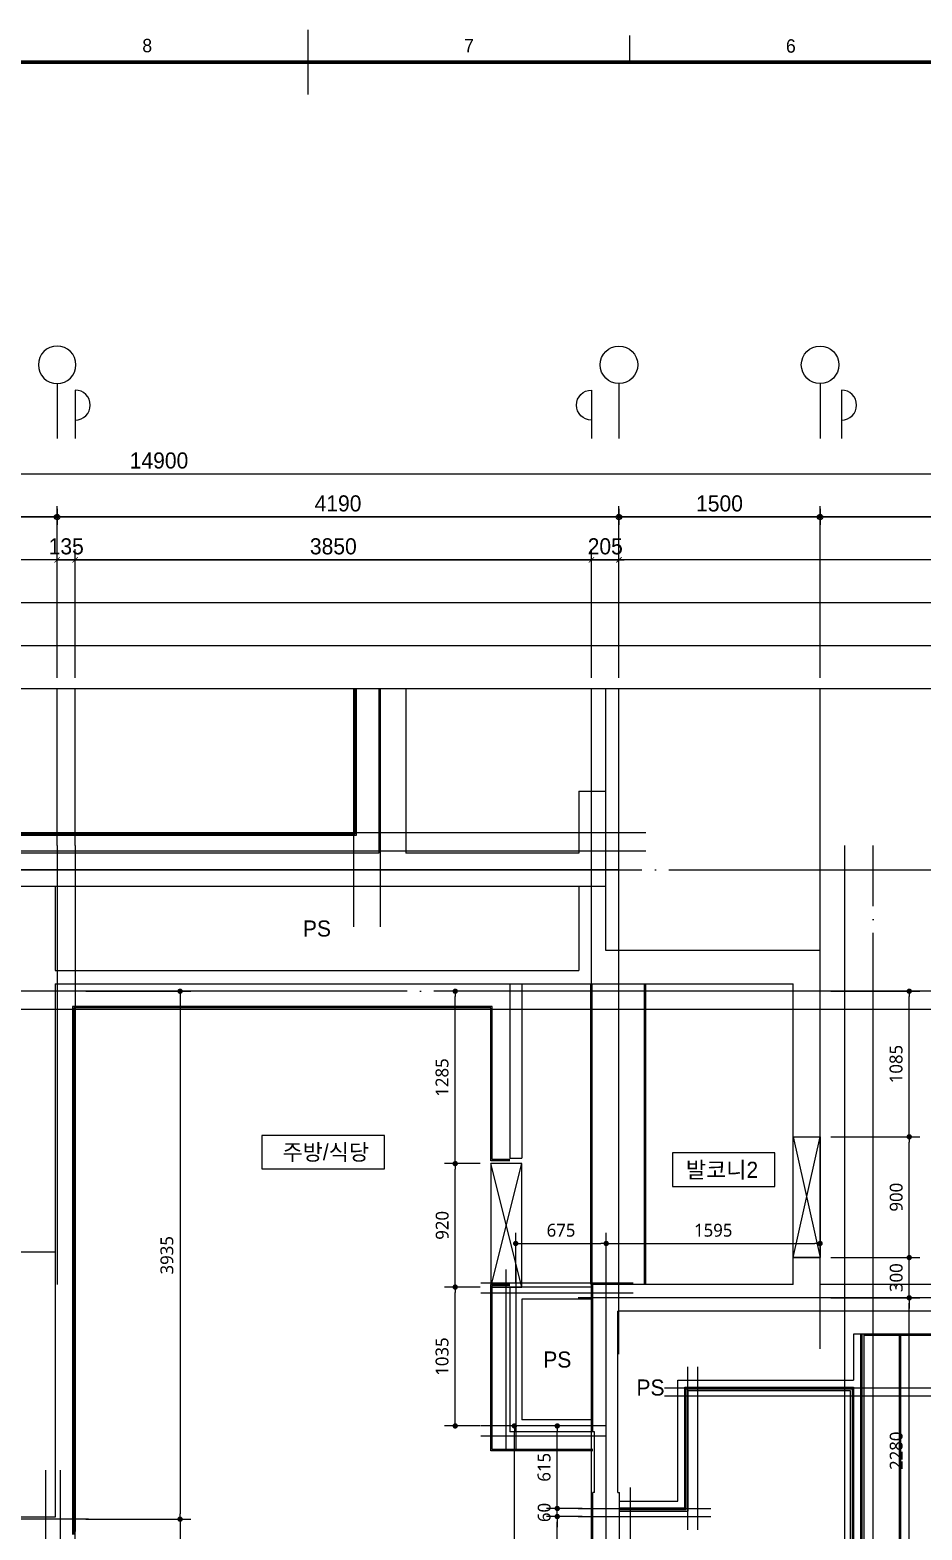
# Model space of a CAD drawing. Header units: millimetres. Extents: x 0 to 92204, y -190080 to 23760.
# Drawn here: x 64920 to 71572, y -59140 to -47960 of the extents above; entities that cross this region are included whole.
import ezdxf
from ezdxf.enums import TextEntityAlignment as Align
from ezdxf.xclip import XClip

# ---------------------------------------------------------------- set-up
doc = ezdxf.new("R2010")
doc.units = ezdxf.units.MM
doc.header["$LTSCALE"] = 100
doc.header["$XCLIPFRAME"] = 0
for name, pattern in [('AUDIT_D_220706163347-0', [0]), ('CEN', [62, 60, -1, 0, -1]), ('HIDDEN', [9.525, 6.35, -3.175])]:
    doc.linetypes.add(name, pattern=pattern)
doc.layers.get('defpoints').update_dxf_attribs({"color": 139})
for name, color, linetype in [('A-치수', 7, 'AUDIT_D_220706163347-0'), ('AA-BORD-FORM', 7, 'Continuous'), ('AA-BORD-TEXT', 3, 'Continuous'), ('AA-XXXX-DIMS', 7, 'Continuous'), ('CEN_CON', 1, 'CEN'), ('CEN_WALL', 12, 'CEN'), ('CONC', 2, 'Continuous'), ('DIM', 7, 'AUDIT_D_220706163347-0'), ('ELE3_CON', 7, 'Continuous'), ('MC', 135, 'Continuous'), ('ROM', 7, 'AUDIT_D_220706163347-0'), ('WAL', 3, 'Continuous'), ('WAL_DRY', 7, 'Continuous'), ('실명', 3, 'AUDIT_D_220706163347-0'), ('실명박스', 7, 'AUDIT_D_220706163347-0'), ('창호-open', 4, 'Continuous'), ('확장', 8, 'HIDDEN')]:
    doc.layers.add(name, color=color, linetype=linetype)
doc.layers.add('AA-XXXX-MC', color=153, linetype='AUDIT_D_220706163347-0', plot=False)
doc.styles.add('HAUD01', font='Dotum.ttf')
doc.styles.add('맑은 고딕', font='malgun.ttf')
doc.styles.add('맑은고딕', font='malgun.ttf', dxfattribs={"width": 0.9})
doc.dimstyles.new('DIM_40', dxfattribs={"dimscale": 40, "dimtxt": 3, "dimasz": 1, "dimexe": 2, "dimexo": 2, "dimgap": 1, "dimtad": 1, "dimdec": 0, "dimzin": 0, "dimdsep": 46, "dimtxsty": '맑은고딕', "dimblk1": 'DIMDOT', "dimblk2": 'DIMDOT', "dimsah": 1, "dimcen": 0.09, "dimdle": 2, "dimclrd": 7, "dimclre": 7, "dimclrt": 3, "dimadec": 0, "dimazin": 0, "dimtfac": 1, "dimtdec": 0, "dimtix": 1, "dimtmove": 2, "dimatfit": 3, "dimldrblk": 'DIMDOT', "dimfxl": 2, "dimtolj": 1, "dimtzin": 0, "dimarcsym": 0})
doc.dimstyles.new('MCDIM_40', dxfattribs={"dimscale": 40, "dimtxt": 3, "dimasz": 1, "dimexe": 2, "dimexo": 2, "dimgap": 1, "dimtad": 1, "dimdec": 0, "dimzin": 0, "dimdsep": 46, "dimtxsty": '맑은고딕', "dimblk1": 'ARCHTICK', "dimblk2": 'ARCHTICK', "dimsah": 1, "dimcen": 0.09, "dimdle": 2, "dimclrd": 7, "dimclre": 7, "dimclrt": 3, "dimadec": 0, "dimazin": 0, "dimtfac": 1, "dimtdec": 0, "dimtix": 1, "dimtmove": 2, "dimatfit": 3, "dimldrblk": 'ARCHTICK', "dimfxl": 1, "dimtolj": 1, "dimtzin": 0, "dimarcsym": 0})
doc.dimstyles.new('NDIM40-in', dxfattribs={"dimscale": 40, "dimtxt": 2.4, "dimasz": 1, "dimexe": 2, "dimexo": 2, "dimgap": 1.2, "dimtad": 1, "dimdec": 0, "dimrnd": 0.25, "dimzin": 0, "dimdsep": 46, "dimtxsty": '맑은 고딕', "dimblk": 'DOT', "dimcen": 5, "dimclrd": 256, "dimclre": 256, "dimclrt": 3, "dimadec": 0, "dimazin": 0, "dimtfac": 1, "dimtdec": 0, "dimtix": 1, "dimtmove": 2, "dimatfit": 1, "dimldrblk": 'DIMDOT', "dimfxl": 0, "dimtolj": 1, "dimtzin": 0, "dimarcsym": 0})

# ---------------------------------------------------------------- blocks, each defined once
blk = doc.blocks.new('U-84A(확장)1')
at = {"layer": 'CEN_CON'}
for p, q in [((14630, -300), (14630, 10635)), ((12685, 1680), (15195, 1680)), ((0, 0), (15195, 0))]:
    blk.add_line(p, q, dxfattribs=at)
at = {"layer": 'CONC'}
for p, q in [((14895, 0), (14895, 9745)), ((14645, 1690), (14645, 9545)), ((12720, 1690), (14645, 1690)), ((12720, 1490), (14645, 1490)), ((14645, 200), (14645, 1490)), ((14185, 200), (14645, 200)), ((14185, 200), (14185, 0)), ((14185, 0), (14895, 0))]:
    blk.add_line(p, q, dxfattribs=at)
at = {"layer": 'ELE3_CON'}
blk.add_line((13155, 0), (14185, 0), dxfattribs=at)
at = {"layer": 'MC'}
for p, q in [((14495, -300), (14495, 10635)), ((10575, 1880), (15195, 1880))]:
    blk.add_line(p, q, dxfattribs=at)
at = {"layer": 'WAL_DRY'}
for p, q in [((14505, 1870), (14505, 9365)), ((14515, 1860), (14515, 9375)), ((12705, 1870), (14505, 1870)), ((12705, 1860), (14515, 1860))]:
    blk.add_line(p, q, dxfattribs=at)
blk = doc.blocks.new('U-84B(확장)')
at = {"layer": 'CEN_CON'}
for p, q in [((6690, 12030), (6690, 8760)), ((12380, 8280), (12380, 12030)), ((10880, 11850), (6325, 11850)), ((15500, 10945), (6325, 10945)), ((10785, -300), (10785, 8870)), ((15500, 8660), (10575, 8660)), ((6715, 5125), (6715, 7375)), ((6925, 7010), (1605, 7010))]:
    blk.add_line(p, q, dxfattribs=at)
at = {"layer": 'CEN_WALL'}
for p, q in [((10880, 8240), (10880, 12030)), ((12775, 5380), (12775, 12030)), ((10110, 8870), (10110, 7530)), ((10985, 8695), (9850, 8695)), ((10985, 8695), (9935, 8695)), ((11390, 8145), (11390, 6930)), ((11220, 7990), (15500, 7990)), ((10785, 7705), (9850, 7705)), ((10575, 7090), (11565, 7090))]:
    blk.add_line(p, q, dxfattribs=at)
at = {"layer": 'CONC'}
for p, q in [((6675, 11725), (6675, 11100)), ((10580, 11725), (10580, 11100)), ((10780, 11725), (10780, 11250)), ((10780, 11250), (12380, 11250)), ((12380, 9860), (12380, 11250)), ((6675, 11100), (10580, 11100)), ((6675, 11000), (6675, 7025)), ((6675, 11000), (10555, 11000)), ((10555, 11000), (12180, 11000)), ((12180, 9860), (12180, 11000)), ((12180, 9860), (12380, 9860)), ((12180, 8760), (12180, 8960)), ((12180, 8960), (12380, 8960)), ((12380, 8760), (12380, 8960)), ((12180, 8760), (10685, 8760)), ((10685, 7660), (10685, 8760)), ((14900, 8760), (12380, 8760)), ((14700, 8560), (10872, 8560)), ((10872, 7210), (10872, 8560)), ((10698, 7660), (10685, 7660)), ((10698, 7210), (10698, 7660)), ((10685, 5690), (10685, 7210)), ((10698, 7210), (10685, 7210)), ((10872, 7210), (10885, 7210)), ((10885, 5490), (10885, 7210)), ((6675, 7025), (3975, 7025))]:
    blk.add_line(p, q, dxfattribs=at)
at = {"layer": 'ELE3_CON'}
blk.add_line((12380, 9860), (12380, 8960), dxfattribs=at)
at = {"layer": 'MC'}
for p, q in [((6825, 12030), (6825, 6919)), ((10675, 5380), (10675, 12030)), ((12565, 5380), (12565, 12030)), ((15500, 10810), (6325, 10810)), ((10035, 8870), (10035, 7530)), ((10985, 8770), (9850, 8770)), ((10985, 8770), (9935, 8770)), ((11465, 8145), (11465, 6930)), ((11220, 7930), (15500, 7930)), ((10785, 7630), (9850, 7630)), ((6605, 5125), (6605, 7375)), ((6825, 5125), (6825, 7375)), ((10965, 5380), (10965, 7245)), ((10575, 7030), (11565, 7030))]:
    blk.add_line(p, q, dxfattribs=at)
at = {"layer": 'WAL'}
for p, q in [((10065, 11000), (10065, 9700)), ((10155, 11000), (10155, 9700)), ((10065, 9700), (10155, 9700)), ((10685, 8740), (10065, 8740)), ((10065, 8740), (10065, 7660)), ((10685, 8650), (10155, 8650)), ((10155, 8650), (10155, 7750)), ((10685, 7750), (10155, 7750)), ((10685, 7660), (10065, 7660))]:
    blk.add_line(p, q, dxfattribs=at)
at = {"layer": 'WAL_DRY'}
for p, q in [((9935, 10830), (6805, 10830)), ((6805, 10830), (6805, 6895)), ((6815, 10820), (6815, 6895)), ((9925, 10820), (6815, 10820)), ((9925, 9680), (9925, 10820)), ((9935, 9690), (9935, 10830)), ((10065, 9680), (9925, 9680)), ((10065, 9690), (9935, 9690)), ((9925, 7520), (9925, 8760)), ((10065, 8760), (9925, 8760)), ((9935, 7530), (9935, 8750)), ((10065, 8750), (9935, 8750)), ((12630, 8390), (12630, 8045)), ((12705, 8390), (12630, 8390)), ((12680, 8390), (12680, 6380)), ((12692, 8390), (12692, 6380)), ((12705, 8390), (12705, 6380)), ((14530, 8390), (12705, 8390)), ((14520, 8380), (12705, 8380)), ((11320, 7145), (11320, 8045)), ((11320, 8045), (12630, 8045)), ((11370, 7095), (11370, 7995)), ((11370, 7995), (12630, 7995)), ((11382, 7082), (11382, 7982)), ((11382, 7982), (12618, 7982)), ((11395, 7070), (11395, 7970)), ((11395, 7970), (12605, 7970)), ((12605, 7970), (12605, 6380)), ((12618, 7982), (12618, 6380)), ((12630, 7995), (12630, 6380)), ((10685, 7520), (9925, 7520)), ((10685, 7530), (9935, 7530)), ((10885, 7145), (11320, 7145)), ((10885, 7095), (11370, 7095)), ((10885, 7082), (11382, 7082)), ((10885, 7070), (11395, 7070))]:
    blk.add_line(p, q, dxfattribs=at)
at = {"layer": '확장', "ltscale": 0.5, "const_width": 20, "flags": 128}
for points in [[(10675, 11000), (10675, 8760)], [(11075, 11000), (11075, 8760)], [(12975, 8380), (12975, 5880), (13595, 5880), (13595, 1870)]]:
    blk.add_lwpolyline(points, dxfattribs=at)
blk = doc.blocks.new('CO-103-MF', base_point=(174628, -37224))
at = {"layer": 'CEN_CON'}
blk.add_line((187378, -35499), (180588, -35499), dxfattribs=at)
blk = doc.blocks.new('중심')
at = {"layer": 'DIM'}
blk.add_line((-350, 0), (0, 0), dxfattribs=at)
blk.add_circle((-470, 0), 120, dxfattribs=at)
blk = doc.blocks.new('_ArchTick')
at = {"color": 0, "linetype": 'ByBlock', "const_width": 0.15}
blk.add_lwpolyline([(-0.5, -0.5), (0.5, 0.5)], dxfattribs=at)
blk = doc.blocks.new('*D2746')
at = {"layer": 'defpoints', "color": 0, "transparency": 16777216}
for p in [(15103, -75669), (14968, -76629), (15103, -76629)]:
    blk.add_point(p, dxfattribs=at)
at = {"layer": 'DIM', "color": 7, "lineweight": -2, "transparency": 16777216}
for p, q in [((14968, -75669), (14928, -75669)), ((14968, -76549), (14968, -75589)), ((14968, -75669), (15103, -75669)), ((15103, -76549), (15103, -75589)), ((15103, -75669), (15143, -75669))]:
    blk.add_line(p, q, dxfattribs=at)
at = {"layer": 'DIM', "color": 7, "lineweight": -2, "transparency": 16777216, "xscale": 40, "yscale": 40, "zscale": 40}
blk.add_blockref('_ArchTick', (14968, -75669), dxfattribs=at)
at = {"layer": 'DIM', "color": 7, "lineweight": -2, "transparency": 16777216, "xscale": 40, "yscale": 40, "zscale": 40, "rotation": 180}
blk.add_blockref('_ArchTick', (15103, -75669), dxfattribs=at)
at = {"layer": 'DIM', "color": 3, "transparency": 16777216, "insert": (15036, -75569), "char_height": 120, "attachment_point": 5, "style": 'HAUD01'}
blk.add_mtext('\\A1;135', dxfattribs=at)
blk = doc.blocks.new('*D2747')
at = {"layer": 'defpoints', "color": 0, "transparency": 16777216}
for p in [(18953, -75669), (15103, -76629), (18953, -76629)]:
    blk.add_point(p, dxfattribs=at)
at = {"layer": 'DIM', "color": 7, "lineweight": -2, "transparency": 16777216}
for p, q in [((15023, -75669), (19033, -75669)), ((15103, -76549), (15103, -75589)), ((18953, -76549), (18953, -75589))]:
    blk.add_line(p, q, dxfattribs=at)
at = {"layer": 'DIM', "color": 7, "lineweight": -2, "transparency": 16777216, "xscale": 40, "yscale": 40, "zscale": 40, "rotation": 180}
blk.add_blockref('_ArchTick', (15103, -75669), dxfattribs=at)
at = {"layer": 'DIM', "color": 7, "lineweight": -2, "transparency": 16777216, "xscale": 40, "yscale": 40, "zscale": 40}
blk.add_blockref('_ArchTick', (18953, -75669), dxfattribs=at)
at = {"layer": 'DIM', "color": 3, "transparency": 16777216, "insert": (17028, -75569), "char_height": 120, "attachment_point": 5, "style": 'HAUD01'}
blk.add_mtext('\\A1;3850', dxfattribs=at)
blk = doc.blocks.new('*D2748')
at = {"layer": 'defpoints', "color": 0, "transparency": 16777216}
for p in [(19158, -75669), (18953, -76629), (19158, -76629)]:
    blk.add_point(p, dxfattribs=at)
at = {"layer": 'DIM', "color": 7, "lineweight": -2, "transparency": 16777216}
for p, q in [((18953, -75669), (18913, -75669)), ((18953, -76549), (18953, -75589)), ((18953, -75669), (19158, -75669)), ((19158, -76549), (19158, -75589)), ((19158, -75669), (19198, -75669))]:
    blk.add_line(p, q, dxfattribs=at)
at = {"layer": 'DIM', "color": 7, "lineweight": -2, "transparency": 16777216, "xscale": 40, "yscale": 40, "zscale": 40}
blk.add_blockref('_ArchTick', (18953, -75669), dxfattribs=at)
at = {"layer": 'DIM', "color": 7, "lineweight": -2, "transparency": 16777216, "xscale": 40, "yscale": 40, "zscale": 40, "rotation": 180}
blk.add_blockref('_ArchTick', (19158, -75669), dxfattribs=at)
at = {"layer": 'DIM', "color": 3, "transparency": 16777216, "insert": (19056, -75569), "char_height": 120, "attachment_point": 5, "style": 'HAUD01'}
blk.add_mtext('\\A1;205', dxfattribs=at)
blk = doc.blocks.new('DIMDOT')
at = {"layer": 'AA-XXXX-DIMS'}
for p, q in [((-1.5, 0), (1.5, 0)), ((0, -1.5), (0, 1.5))]:
    blk.add_line(p, q, dxfattribs=at)
for radius in [0.5, 0.25]:
    blk.add_circle((0, 0), radius, dxfattribs=at)
blk = doc.blocks.new('*D2858')
at = {"layer": 'defpoints', "color": 0, "transparency": 16777216}
for p in [(23178, -75029), (8278, -76629), (23178, -76629)]:
    blk.add_point(p, dxfattribs=at)
at = {"layer": 'DIM', "color": 7, "lineweight": -2, "transparency": 16777216}
for p, q in [((8278, -76549), (8278, -74949)), ((23178, -76549), (23178, -74949)), ((8318, -75029), (23138, -75029))]:
    blk.add_line(p, q, dxfattribs=at)
at = {"layer": 'DIM', "color": 7, "lineweight": -2, "transparency": 16777216, "xscale": 40, "yscale": 40, "zscale": 40, "rotation": 180}
blk.add_blockref('DIMDOT', (8278, -75029), dxfattribs=at)
at = {"layer": 'DIM', "color": 7, "lineweight": -2, "transparency": 16777216, "xscale": 40, "yscale": 40, "zscale": 40}
blk.add_blockref('DIMDOT', (23178, -75029), dxfattribs=at)
at = {"layer": 'DIM', "color": 3, "transparency": 16777216, "insert": (15728, -74929), "char_height": 120, "attachment_point": 5, "style": 'HAUD01'}
blk.add_mtext('\\A1;14900', dxfattribs=at)
blk = doc.blocks.new('*D2862')
at = {"layer": 'defpoints', "color": 0, "transparency": 16777216}
for p in [(14968, -75349), (12973, -76629), (14968, -76629)]:
    blk.add_point(p, dxfattribs=at)
at = {"layer": 'DIM', "color": 7, "lineweight": -2, "transparency": 16777216}
for p, q in [((12973, -76549), (12973, -75269)), ((13013, -75349), (14928, -75349)), ((14968, -76549), (14968, -75269))]:
    blk.add_line(p, q, dxfattribs=at)
at = {"layer": 'DIM', "color": 7, "lineweight": -2, "transparency": 16777216, "xscale": 40, "yscale": 40, "zscale": 40, "rotation": 180}
blk.add_blockref('DIMDOT', (12973, -75349), dxfattribs=at)
at = {"layer": 'DIM', "color": 7, "lineweight": -2, "transparency": 16777216, "xscale": 40, "yscale": 40, "zscale": 40}
blk.add_blockref('DIMDOT', (14968, -75349), dxfattribs=at)
at = {"layer": 'DIM', "color": 3, "transparency": 16777216, "insert": (13971, -75249), "char_height": 120, "attachment_point": 5, "style": 'HAUD01'}
blk.add_mtext('\\A1;1995', dxfattribs=at)
blk = doc.blocks.new('*D2863')
at = {"layer": 'defpoints', "color": 0, "transparency": 16777216}
for p in [(19158, -75349), (14968, -76629), (19158, -76629)]:
    blk.add_point(p, dxfattribs=at)
at = {"layer": 'DIM', "color": 7, "lineweight": -2, "transparency": 16777216}
for p, q in [((14968, -76549), (14968, -75269)), ((15008, -75349), (19118, -75349)), ((19158, -76549), (19158, -75269))]:
    blk.add_line(p, q, dxfattribs=at)
at = {"layer": 'DIM', "color": 7, "lineweight": -2, "transparency": 16777216, "xscale": 40, "yscale": 40, "zscale": 40, "rotation": 180}
blk.add_blockref('DIMDOT', (14968, -75349), dxfattribs=at)
at = {"layer": 'DIM', "color": 7, "lineweight": -2, "transparency": 16777216, "xscale": 40, "yscale": 40, "zscale": 40}
blk.add_blockref('DIMDOT', (19158, -75349), dxfattribs=at)
at = {"layer": 'DIM', "color": 3, "transparency": 16777216, "insert": (17063, -75249), "char_height": 120, "attachment_point": 5, "style": 'HAUD01'}
blk.add_mtext('\\A1;4190', dxfattribs=at)
blk = doc.blocks.new('*D2864')
at = {"layer": 'defpoints', "color": 0, "transparency": 16777216}
for p in [(20658, -75349), (19158, -76629), (20658, -76629)]:
    blk.add_point(p, dxfattribs=at)
at = {"layer": 'DIM', "color": 7, "lineweight": -2, "transparency": 16777216}
for p, q in [((19158, -76549), (19158, -75269)), ((19198, -75349), (20618, -75349)), ((20658, -76549), (20658, -75269))]:
    blk.add_line(p, q, dxfattribs=at)
at = {"layer": 'DIM', "color": 7, "lineweight": -2, "transparency": 16777216, "xscale": 40, "yscale": 40, "zscale": 40, "rotation": 180}
blk.add_blockref('DIMDOT', (19158, -75349), dxfattribs=at)
at = {"layer": 'DIM', "color": 7, "lineweight": -2, "transparency": 16777216, "xscale": 40, "yscale": 40, "zscale": 40}
blk.add_blockref('DIMDOT', (20658, -75349), dxfattribs=at)
at = {"layer": 'DIM', "color": 3, "transparency": 16777216, "insert": (19908, -75249), "char_height": 120, "attachment_point": 5, "style": 'HAUD01'}
blk.add_mtext('\\A1;1500', dxfattribs=at)
blk = doc.blocks.new('*D2865')
at = {"layer": 'defpoints', "color": 0, "transparency": 16777216}
for p in [(23178, -75349), (20658, -76629), (23178, -76629)]:
    blk.add_point(p, dxfattribs=at)
at = {"layer": 'DIM', "color": 7, "lineweight": -2, "transparency": 16777216}
for p, q in [((20658, -76549), (20658, -75269)), ((20698, -75349), (23138, -75349)), ((23178, -76549), (23178, -75269))]:
    blk.add_line(p, q, dxfattribs=at)
at = {"layer": 'DIM', "color": 7, "lineweight": -2, "transparency": 16777216, "xscale": 40, "yscale": 40, "zscale": 40, "rotation": 180}
blk.add_blockref('DIMDOT', (20658, -75349), dxfattribs=at)
at = {"layer": 'DIM', "color": 7, "lineweight": -2, "transparency": 16777216, "xscale": 40, "yscale": 40, "zscale": 40}
blk.add_blockref('DIMDOT', (23178, -75349), dxfattribs=at)
at = {"layer": 'DIM', "color": 3, "transparency": 16777216, "insert": (21918, -75249), "char_height": 120, "attachment_point": 5, "style": 'HAUD01'}
blk.add_mtext('\\A1;2520', dxfattribs=at)
blk = doc.blocks.new('XR-FORM 청주월명')
at = {"layer": 'AA-BORD-FORM', "color": 2}
for p, q in [((421, 571), (421, 583)), ((481, 577), (481, 582))]:
    blk.add_line(p, q, dxfattribs=at)
at = {"layer": 'AA-BORD-FORM', "color": 2, "const_width": 0.682}
blk.add_lwpolyline([(21, 17), (21, 577), (821, 577), (821, 17)], close=True, dxfattribs=at)
at = {"layer": 'AA-BORD-TEXT', "color": 7, "style": 'HAUD01'}
for s, p in [('8', (391, 580.1)), ('7', (451, 580.1)), ('6', (511, 580.02))]:
    blk.add_text(s, height=2.5, dxfattribs=at).set_placement(p, align=Align.MIDDLE_CENTER)
blk = doc.blocks.new('_Dot')
at = {"color": 0, "linetype": 'ByBlock', "lineweight": -2}
blk.add_line((-0.5, 0), (-1, 0), dxfattribs=at)
at = {"color": 0, "linetype": 'ByBlock', "const_width": 0.5}
blk.add_lwpolyline([(-0.25, 0, 1), (0.25, 0, 1)], format="xyb", close=True, dxfattribs=at)
blk = doc.blocks.new('*D752')
at = {"layer": 'defpoints', "color": 0, "transparency": 16777216}
for p in [(65257, -55124), (65257, -59059), (66039, -59059)]:
    blk.add_point(p, dxfattribs=at)
at = {"layer": 'DIM', "lineweight": -2, "transparency": 16777216}
for p, q in [((65337, -55124), (66119, -55124)), ((66039, -55164), (66039, -59019)), ((65337, -59059), (66119, -59059))]:
    blk.add_line(p, q, dxfattribs=at)
at = {"layer": 'DIM', "lineweight": -2, "transparency": 16777216, "xscale": 40, "yscale": 40, "zscale": 40}
for p, rotation in [((66039, -55124), 90), ((66039, -59059), 270)]:
    blk.add_blockref('_Dot', p, dxfattribs=dict(at, rotation=rotation))
at = {"layer": 'DIM', "color": 3, "transparency": 16777216, "insert": (65941, -57092), "char_height": 96, "attachment_point": 5, "rotation": 90, "style": '맑은 고딕'}
blk.add_mtext('\\A1;3935', dxfattribs=at)
blk = doc.blocks.new('*D753')
at = {"layer": 'defpoints', "color": 0, "transparency": 16777216}
for p in [(65257, -59059), (65257, -60784), (66039, -60784)]:
    blk.add_point(p, dxfattribs=at)
at = {"layer": 'DIM', "lineweight": -2, "transparency": 16777216}
for p, q in [((65337, -59059), (66119, -59059)), ((66039, -59099), (66039, -60744)), ((65337, -60784), (66119, -60784))]:
    blk.add_line(p, q, dxfattribs=at)
at = {"layer": 'DIM', "lineweight": -2, "transparency": 16777216, "xscale": 40, "yscale": 40, "zscale": 40}
for p, rotation in [((66039, -59059), 90), ((66039, -60784), 270)]:
    blk.add_blockref('_Dot', p, dxfattribs=dict(at, rotation=rotation))
at = {"layer": 'DIM', "color": 3, "transparency": 16777216, "insert": (65941, -59922), "char_height": 96, "attachment_point": 5, "rotation": 90, "style": '맑은 고딕'}
blk.add_mtext('\\A1;1725', dxfattribs=at)
blk = doc.blocks.new('*D761')
at = {"layer": 'defpoints', "color": 0, "transparency": 16777216}
for p in [(68532, -58364), (69117, -58364), (69117, -60579)]:
    blk.add_point(p, dxfattribs=at)
at = {"layer": 'DIM', "lineweight": -2, "transparency": 16777216}
for p, q in [((69037, -58364), (68452, -58364)), ((68532, -60539), (68532, -58404)), ((69037, -60579), (68452, -60579))]:
    blk.add_line(p, q, dxfattribs=at)
at = {"layer": 'DIM', "lineweight": -2, "transparency": 16777216, "xscale": 40, "yscale": 40, "zscale": 40}
for p, rotation in [((68532, -58364), 90), ((68532, -60579), 270)]:
    blk.add_blockref('_Dot', p, dxfattribs=dict(at, rotation=rotation))
at = {"layer": 'DIM', "color": 3, "transparency": 16777216, "insert": (68434, -59472), "char_height": 96, "attachment_point": 5, "rotation": 90, "style": '맑은 고딕'}
blk.add_mtext('\\A1;2215', dxfattribs=at)
blk = doc.blocks.new('*D768')
at = {"layer": 'defpoints', "color": 0, "transparency": 16777216}
for p in [(70812, -57109), (71477, -57109), (70812, -57409)]:
    blk.add_point(p, dxfattribs=at)
at = {"layer": 'DIM', "lineweight": -2, "transparency": 16777216}
for p, q in [((70892, -57109), (71557, -57109)), ((71477, -57069), (71477, -57029)), ((71477, -57409), (71477, -57109)), ((70892, -57409), (71557, -57409)), ((71477, -57449), (71477, -57489))]:
    blk.add_line(p, q, dxfattribs=at)
at = {"layer": 'DIM', "lineweight": -2, "transparency": 16777216, "xscale": 40, "yscale": 40, "zscale": 40}
for p, rotation in [((71477, -57109), 270), ((71477, -57409), 90)]:
    blk.add_blockref('_Dot', p, dxfattribs=dict(at, rotation=rotation))
at = {"layer": 'DIM', "color": 3, "transparency": 16777216, "insert": (71380, -57259), "char_height": 96, "attachment_point": 5, "rotation": 90, "style": '맑은 고딕'}
blk.add_mtext('\\A1;300', dxfattribs=at)
blk = doc.blocks.new('*D769')
at = {"layer": 'defpoints', "color": 0, "transparency": 16777216}
for p in [(70812, -56209), (71477, -56209), (70812, -57109)]:
    blk.add_point(p, dxfattribs=at)
at = {"layer": 'DIM', "lineweight": -2, "transparency": 16777216}
for p, q in [((70892, -56209), (71557, -56209)), ((71477, -57069), (71477, -56249)), ((70892, -57109), (71557, -57109))]:
    blk.add_line(p, q, dxfattribs=at)
at = {"layer": 'DIM', "lineweight": -2, "transparency": 16777216, "xscale": 40, "yscale": 40, "zscale": 40}
for p, rotation in [((71477, -56209), 90), ((71477, -57109), 270)]:
    blk.add_blockref('_Dot', p, dxfattribs=dict(at, rotation=rotation))
at = {"layer": 'DIM', "color": 3, "transparency": 16777216, "insert": (71380, -56659), "char_height": 96, "attachment_point": 5, "rotation": 90, "style": '맑은 고딕'}
blk.add_mtext('\\A1;900', dxfattribs=at)
blk = doc.blocks.new('*D770')
at = {"layer": 'defpoints', "color": 0, "transparency": 16777216}
for p in [(70812, -55124), (71477, -55124), (70812, -56209)]:
    blk.add_point(p, dxfattribs=at)
at = {"layer": 'DIM', "lineweight": -2, "transparency": 16777216}
for p, q in [((70892, -55124), (71557, -55124)), ((71477, -56169), (71477, -55164)), ((70892, -56209), (71557, -56209))]:
    blk.add_line(p, q, dxfattribs=at)
at = {"layer": 'DIM', "lineweight": -2, "transparency": 16777216, "xscale": 40, "yscale": 40, "zscale": 40}
for p, rotation in [((71477, -55124), 90), ((71477, -56209), 270)]:
    blk.add_blockref('_Dot', p, dxfattribs=dict(at, rotation=rotation))
at = {"layer": 'DIM', "color": 3, "transparency": 16777216, "insert": (71379, -55667), "char_height": 96, "attachment_point": 5, "rotation": 90, "style": '맑은 고딕'}
blk.add_mtext('\\A1;1085', dxfattribs=at)
blk = doc.blocks.new('*D777')
at = {"layer": 'defpoints', "color": 0, "transparency": 16777216}
for p in [(68852, -59039), (69117, -59039), (69117, -60439)]:
    blk.add_point(p, dxfattribs=at)
at = {"layer": 'DIM', "lineweight": -2, "transparency": 16777216}
for p, q in [((69037, -59039), (68772, -59039)), ((68852, -60399), (68852, -59079)), ((69037, -60439), (68772, -60439))]:
    blk.add_line(p, q, dxfattribs=at)
at = {"layer": 'DIM', "lineweight": -2, "transparency": 16777216, "xscale": 40, "yscale": 40, "zscale": 40}
for p, rotation in [((68852, -59039), 90), ((68852, -60439), 270)]:
    blk.add_blockref('_Dot', p, dxfattribs=dict(at, rotation=rotation))
at = {"layer": 'DIM', "color": 3, "transparency": 16777216, "insert": (68754, -59739), "char_height": 96, "attachment_point": 5, "rotation": 90, "style": '맑은 고딕'}
blk.add_mtext('\\A1;1400', dxfattribs=at)
blk = doc.blocks.new('*D778')
at = {"layer": 'defpoints', "color": 0, "transparency": 16777216}
for p in [(68852, -58979), (69117, -58979), (69117, -59039)]:
    blk.add_point(p, dxfattribs=at)
at = {"layer": 'DIM', "lineweight": -2, "transparency": 16777216}
for p, q in [((68852, -58939), (68852, -58899)), ((69037, -58979), (68772, -58979)), ((68852, -59039), (68852, -58979)), ((69037, -59039), (68772, -59039)), ((68852, -59079), (68852, -59119))]:
    blk.add_line(p, q, dxfattribs=at)
at = {"layer": 'DIM', "lineweight": -2, "transparency": 16777216, "xscale": 40, "yscale": 40, "zscale": 40}
for p, rotation in [((68852, -58979), 270), ((68852, -59039), 90)]:
    blk.add_blockref('_Dot', p, dxfattribs=dict(at, rotation=rotation))
at = {"layer": 'DIM', "color": 3, "transparency": 16777216, "insert": (68755, -59009), "char_height": 96, "attachment_point": 5, "rotation": 90, "style": '맑은 고딕'}
blk.add_mtext('\\A1;60', dxfattribs=at)
blk = doc.blocks.new('*D779')
at = {"layer": 'defpoints', "color": 0, "transparency": 16777216}
for p in [(68852, -58364), (69117, -58364), (69117, -58979)]:
    blk.add_point(p, dxfattribs=at)
at = {"layer": 'DIM', "lineweight": -2, "transparency": 16777216}
for p, q in [((69037, -58364), (68772, -58364)), ((68852, -58939), (68852, -58404)), ((69037, -58979), (68772, -58979))]:
    blk.add_line(p, q, dxfattribs=at)
at = {"layer": 'DIM', "lineweight": -2, "transparency": 16777216, "xscale": 40, "yscale": 40, "zscale": 40}
for p, rotation in [((68852, -58364), 90), ((68852, -58979), 270)]:
    blk.add_blockref('_Dot', p, dxfattribs=dict(at, rotation=rotation))
at = {"layer": 'DIM', "color": 3, "transparency": 16777216, "insert": (68754, -58672), "char_height": 96, "attachment_point": 5, "rotation": 90, "style": '맑은 고딕'}
blk.add_mtext('\\A1;615', dxfattribs=at)
blk = doc.blocks.new('*D782')
at = {"layer": 'defpoints', "color": 0, "transparency": 16777216}
for p in [(71137, -57409), (71477, -57409), (71137, -59689)]:
    blk.add_point(p, dxfattribs=at)
at = {"layer": 'DIM', "lineweight": -2, "transparency": 16777216}
for p, q in [((71217, -57409), (71557, -57409)), ((71477, -59649), (71477, -57449)), ((71217, -59689), (71557, -59689))]:
    blk.add_line(p, q, dxfattribs=at)
at = {"layer": 'DIM', "lineweight": -2, "transparency": 16777216, "xscale": 40, "yscale": 40, "zscale": 40}
for p, rotation in [((71477, -57409), 90), ((71477, -59689), 270)]:
    blk.add_blockref('_Dot', p, dxfattribs=dict(at, rotation=rotation))
at = {"layer": 'DIM', "color": 3, "transparency": 16777216, "insert": (71380, -58549), "char_height": 96, "attachment_point": 5, "rotation": 90, "style": '맑은 고딕'}
blk.add_mtext('\\A1;2280', dxfattribs=at)
blk = doc.blocks.new('*D785')
at = {"layer": 'defpoints', "color": 0, "transparency": 16777216}
for p in [(68091, -57329), (68357, -57329), (68357, -58364)]:
    blk.add_point(p, dxfattribs=at)
at = {"layer": 'DIM', "lineweight": -2, "transparency": 16777216}
for p, q in [((68277, -57329), (68011, -57329)), ((68091, -58324), (68091, -57369)), ((68277, -58364), (68011, -58364))]:
    blk.add_line(p, q, dxfattribs=at)
at = {"layer": 'DIM', "lineweight": -2, "transparency": 16777216, "xscale": 40, "yscale": 40, "zscale": 40}
for p, rotation in [((68091, -57329), 90), ((68091, -58364), 270)]:
    blk.add_blockref('_Dot', p, dxfattribs=dict(at, rotation=rotation))
at = {"layer": 'DIM', "color": 3, "transparency": 16777216, "insert": (67993, -57847), "char_height": 96, "attachment_point": 5, "rotation": 90, "style": '맑은 고딕'}
blk.add_mtext('\\A1;1035', dxfattribs=at)
blk = doc.blocks.new('*D786')
at = {"layer": 'defpoints', "color": 0, "transparency": 16777216}
for p in [(68091, -56409), (68357, -56409), (68357, -57329)]:
    blk.add_point(p, dxfattribs=at)
at = {"layer": 'DIM', "lineweight": -2, "transparency": 16777216}
for p, q in [((68277, -56409), (68011, -56409)), ((68091, -57289), (68091, -56449)), ((68277, -57329), (68011, -57329))]:
    blk.add_line(p, q, dxfattribs=at)
at = {"layer": 'DIM', "lineweight": -2, "transparency": 16777216, "xscale": 40, "yscale": 40, "zscale": 40}
for p, rotation in [((68091, -56409), 90), ((68091, -57329), 270)]:
    blk.add_blockref('_Dot', p, dxfattribs=dict(at, rotation=rotation))
at = {"layer": 'DIM', "color": 3, "transparency": 16777216, "insert": (67994, -56869), "char_height": 96, "attachment_point": 5, "rotation": 90, "style": '맑은 고딕'}
blk.add_mtext('\\A1;920', dxfattribs=at)
blk = doc.blocks.new('*D787')
at = {"layer": 'defpoints', "color": 0, "transparency": 16777216}
for p in [(68091, -55124), (68357, -55124), (68357, -56409)]:
    blk.add_point(p, dxfattribs=at)
at = {"layer": 'DIM', "lineweight": -2, "transparency": 16777216}
for p, q in [((68277, -55124), (68011, -55124)), ((68091, -56369), (68091, -55164)), ((68277, -56409), (68011, -56409))]:
    blk.add_line(p, q, dxfattribs=at)
at = {"layer": 'DIM', "lineweight": -2, "transparency": 16777216, "xscale": 40, "yscale": 40, "zscale": 40}
for p, rotation in [((68091, -55124), 90), ((68091, -56409), 270)]:
    blk.add_blockref('_Dot', p, dxfattribs=dict(at, rotation=rotation))
at = {"layer": 'DIM', "color": 3, "transparency": 16777216, "insert": (67993, -55767), "char_height": 96, "attachment_point": 5, "rotation": 90, "style": '맑은 고딕'}
blk.add_mtext('\\A1;1285', dxfattribs=at)
blk = doc.blocks.new('*D788')
at = {"layer": 'defpoints', "color": 0, "transparency": 16777216}
for p in [(69217, -57004), (68542, -57374), (69217, -57374)]:
    blk.add_point(p, dxfattribs=at)
at = {"layer": 'DIM', "lineweight": -2, "transparency": 16777216}
for p, q in [((68542, -57294), (68542, -56924)), ((68582, -57004), (69177, -57004)), ((69217, -57294), (69217, -56924))]:
    blk.add_line(p, q, dxfattribs=at)
at = {"layer": 'DIM', "lineweight": -2, "transparency": 16777216, "xscale": 40, "yscale": 40, "zscale": 40, "rotation": 180}
blk.add_blockref('_Dot', (68542, -57004), dxfattribs=at)
at = {"layer": 'DIM', "lineweight": -2, "transparency": 16777216, "xscale": 40, "yscale": 40, "zscale": 40}
blk.add_blockref('_Dot', (69217, -57004), dxfattribs=at)
at = {"layer": 'DIM', "color": 3, "transparency": 16777216, "insert": (68880, -56906), "char_height": 96, "attachment_point": 5, "style": '맑은 고딕'}
blk.add_mtext('\\A1;675', dxfattribs=at)
blk = doc.blocks.new('*D789')
at = {"layer": 'defpoints', "color": 0, "transparency": 16777216}
for p in [(70812, -57004), (69217, -57374), (70812, -57374)]:
    blk.add_point(p, dxfattribs=at)
at = {"layer": 'DIM', "lineweight": -2, "transparency": 16777216}
for p, q in [((69217, -57294), (69217, -56924)), ((69257, -57004), (70772, -57004)), ((70812, -57294), (70812, -56924))]:
    blk.add_line(p, q, dxfattribs=at)
at = {"layer": 'DIM', "lineweight": -2, "transparency": 16777216, "xscale": 40, "yscale": 40, "zscale": 40, "rotation": 180}
blk.add_blockref('_Dot', (69217, -57004), dxfattribs=at)
at = {"layer": 'DIM', "lineweight": -2, "transparency": 16777216, "xscale": 40, "yscale": 40, "zscale": 40}
blk.add_blockref('_Dot', (70812, -57004), dxfattribs=at)
at = {"layer": 'DIM', "color": 3, "transparency": 16777216, "insert": (70015, -56906), "char_height": 96, "attachment_point": 5, "style": '맑은 고딕'}
blk.add_mtext('\\A1;1595', dxfattribs=at)
blk = doc.blocks.new('DIM-1108')
at = {"layer": 'DIM'}
for points in [[(15103.2, -74627.5, 1), (15103.2, -74403.5), (15103.2, -74763.5)], [(18953.2, -74627.5, -1), (18953.2, -74403.5), (18953.2, -74763.5)], [(20818.2, -74627.5, 1), (20818.2, -74403.5), (20818.2, -74763.5)]]:
    blk.add_lwpolyline(points, format="xyb", dxfattribs=at)
at = {"layer": 'A-치수', "zscale": 1.166666666666666}
for p, xscale, yscale, rotation in [((14968.2, -74763.5), -1.166666666666676, 1.166666666666676, 90), ((19158.2, -74763.5), 1.166666666666666, 1.166666666666666, 270), ((20658.2, -74763.5), 1.166666666666666, 1.166666666666666, 270)]:
    blk.add_blockref('중심', p, dxfattribs=dict(at, xscale=xscale, yscale=yscale, rotation=rotation))
at = {"layer": 'DIM'}
for base, p1, p2, dimstyle, override, picture, middle in [((23178.2, -75029.2), (8278.2, -76629.2), (23178.2, -76629.2), 'DIM_40', {"dimscale": 40, "dimtxsty": 'HAUD01'}, '*D2858', (15728.2, -74929.1)), ((14968.2, -75349.2), (12973.2, -76629.2), (14968.2, -76629.2), 'DIM_40', {"dimscale": 40, "dimtxsty": 'HAUD01'}, '*D2862', (13970.7, -75249.1)), ((19158.2, -75349.2), (14968.2, -76629.2), (19158.2, -76629.2), 'DIM_40', {"dimscale": 40, "dimtxsty": 'HAUD01'}, '*D2863', (17063.2, -75249.1)), ((20658.2, -75349.2), (19158.2, -76629.2), (20658.2, -76629.2), 'DIM_40', {"dimscale": 40, "dimtxsty": 'HAUD01'}, '*D2864', (19908.2, -75249.1)), ((23178.2, -75349.2), (20658.2, -76629.2), (23178.2, -76629.2), 'DIM_40', {"dimscale": 40, "dimtxsty": 'HAUD01'}, '*D2865', (21918.2, -75249.1)), ((15103.2, -75669.2), (14968.2, -76629.2), (15103.2, -76629.2), 'MCDIM_40', {"dimtxsty": 'HAUD01'}, '*D2746', (15035.7, -75569.1)), ((18953.2, -75669.2), (15103.2, -76629.2), (18953.2, -76629.2), 'MCDIM_40', {"dimtxsty": 'HAUD01'}, '*D2747', (17028.2, -75569.1)), ((19158.2, -75669.2), (18953.2, -76629.2), (19158.2, -76629.2), 'MCDIM_40', {"dimtxsty": 'HAUD01'}, '*D2748', (19055.7, -75569.1))]:
    dim = blk.add_linear_dim(base=base, p1=p1, p2=p2, dimstyle=dimstyle, override=override, dxfattribs=at)
    dim.commit()
    dim.dimension.update_dxf_attribs({"geometry": picture, "text_midpoint": middle})

msp = doc.modelspace()

# ---------------------------------------------------------------- linework, layer by layer
at = {"layer": 'AA-XXXX-MC'}
for p, q in [((65257.2, -54039), (65257.2, -52869.2)), ((69107.2, -54819), (69107.2, -52869.2))]:
    msp.add_line(p, q, dxfattribs=at)
at = {"layer": 'CEN_CON'}
for p, q in [((65122.2, -54039), (65122.2, -52869.2)), ((69312.2, -54819), (69312.2, -52869.2)), ((70812.2, -54039), (70812.2, -52869.2)), ((57283.6, -54219), (73932.2, -54219))]:
    msp.add_line(p, q, dxfattribs=at)
at = {"layer": 'defpoints'}
for points in [[(55683.6, -51269.2), (55683.6, -67969), (75532.2, -67969), (75532.2, -51269.2)], [(56003.6, -51589.2), (56003.6, -67649), (75212.2, -67649), (75212.2, -51589.2)], [(56323.6, -51909.2), (56323.6, -67329), (74892.2, -67329), (74892.2, -51909.2)], [(56643.6, -52229.2), (56643.6, -67009), (74572.2, -67009), (74572.2, -52229.2)], [(56963.6, -52549.2), (56963.6, -66689), (74252.2, -66689), (74252.2, -52549.2)], [(57283.6, -52869.2), (57283.6, -66369), (73932.2, -66369), (73932.2, -52869.2)]]:
    msp.add_lwpolyline(points, close=True, dxfattribs=at)
at = {"layer": '실명박스'}
for points in [[(66649.7, -56198.6), (66649.7, -56448.6), (67564.7, -56448.6), (67564.7, -56198.6)], [(69711.4, -56329.4), (69711.4, -56579.4), (70473.5, -56579.4), (70473.5, -56329.4)]]:
    msp.add_lwpolyline(points, close=True, dxfattribs=at)
at = {"layer": '창호-open'}
for p, q in [((70612.2, -57109), (70812.2, -56209)), ((70612.2, -56209), (70812.2, -57109)), ((68587.2, -57329), (68357.2, -56409)), ((68357.2, -57329), (68587.2, -56409))]:
    msp.add_line(p, q, dxfattribs=at)
for points in [[(70612.2, -56209), (70812.2, -56209), (70812.2, -57109), (70612.2, -57109)], [(68587.2, -57329), (68587.2, -56409), (68357.2, -56409), (68357.2, -57329)]]:
    msp.add_lwpolyline(points, close=True, dxfattribs=at)

# ---------------------------------------------------------------- block references
msp.add_blockref('DIM-1108', (50153.9, 23760))
at = {"xscale": 40, "yscale": 40, "zscale": 40}
msp.add_blockref('XR-FORM 청주월명', (50153.9, -71280), dxfattribs=at)
ref = msp.add_blockref('CO-103-MF', (52357.2, -58794))
XClip(ref).set_block_clipping_path([(179553.9984217533, -44798.6700586594), (196202.5633366106, -31298.8765677812)])
ref = msp.add_blockref('U-84A(확장)1', (69212.2, -39449), dxfattribs=dict(xscale=-1, rotation=90))
XClip(ref).set_block_clipping_path([(13420.2065091218, -4720), (26920, 11928.5649148573)])
ref = msp.add_blockref('U-84B(확장)', (58432.2, -66069))
XClip(ref).set_block_clipping_path([(-1148.5649148573, -300), (15500, 13199.7934908782)])

# ---------------------------------------------------------------- texts
at = {"layer": 'ROM', "color": 3, "style": 'HAUD01'}
for p in [(67059.7, -54656.5), (68852.2, -57869), (69547.3, -58077.7)]:
    msp.add_text('PS', height=120, dxfattribs=at).set_placement(p, align=Align.MIDDLE)
at = {"layer": '실명', "style": 'HAUD01'}
for s, p in [('주방/식당', (67125.7, -56321.8)), ('발코니2', (70080.7, -56453.6))]:
    msp.add_text(s, height=120, dxfattribs=at).set_placement(p, align=Align.MIDDLE)

# ---------------------------------------------------------------- dimensions: what is measured, and where the dimension line sits
at = {"layer": 'DIM'}
for base, p1, p2, angle, picture, middle in [((66038.8, -59059), (65257.2, -55124), (65257.2, -59059), 270, '*D752', (65941.2, -57091.5)), ((68091.2, -55124), (68357.2, -56409), (68357.2, -55124), 90, '*D787', (67993.3, -55766.5)), ((71477.3, -55124), (70812.2, -56209), (70812.2, -55124), 270, '*D770', (71379.4, -55666.5)), ((71477.3, -56209), (70812.2, -57109), (70812.2, -56209), 270, '*D769', (71379.7, -56659)), ((68091.2, -56409), (68357.2, -57329), (68357.2, -56409), 90, '*D786', (67993.6, -56869)), ((69217.2, -57004.1), (68542.2, -57374), (69217.2, -57374), 0, '*D788', (68879.7, -56906.5)), ((70812.2, -57004.1), (69217.2, -57374), (70812.2, -57374), 0, '*D789', (70014.7, -56906.2)), ((71477.3, -57109), (70812.2, -57409), (70812.2, -57109), 270, '*D768', (71379.7, -57259)), ((68091.2, -57329), (68357.2, -58364), (68357.2, -57329), 90, '*D785', (67993.3, -57846.5)), ((71477.3, -57409), (71137.2, -59689), (71137.2, -57409), 270, '*D782', (71379.7, -58549)), ((68852.3, -58364), (69117.2, -58979), (69117.2, -58364), 90, '*D779', (68754.4, -58671.5)), ((68852.3, -58979), (69117.2, -59039), (69117.2, -58979), 90, '*D778', (68754.7, -59009)), ((68852.3, -59039), (69117.2, -60439), (69117.2, -59039), 90, '*D777', (68754.4, -59739)), ((66038.8, -60784), (65257.2, -59059), (65257.2, -60784), 270, '*D753', (65941, -59921.5))]:
    dim = msp.add_linear_dim(base=base, p1=p1, p2=p2, angle=angle, dimstyle='NDIM40-in', override={"dimscale": 40}, dxfattribs=at)
    dim.commit()
    dim.dimension.update_dxf_attribs({"geometry": picture, "text_midpoint": middle})
dim = msp.add_linear_dim(base=(68532.3, -58364), p1=(69117.2, -60579), p2=(69117.2, -58364), angle=90, dimstyle='NDIM40-in', dxfattribs=at)
dim.commit()
dim.dimension.update_dxf_attribs({"geometry": '*D761', "text_midpoint": (68434.4, -59471.5)})

doc.saveas('drawing.dxf')
